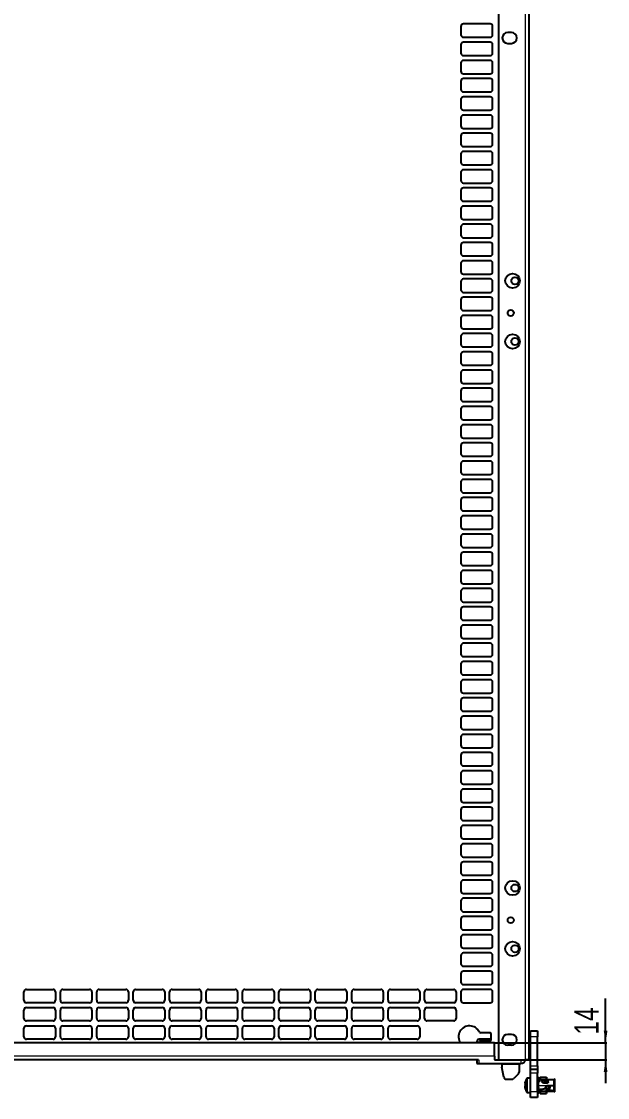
# Model space of a CAD drawing. Header units: millimetres. Extents: x -827 to 1057, y -90 to 1990.
# Drawn here: x 574 to 1057, y 99 to 985 of the extents above; entities that cross this region are included whole.
import ezdxf

# ---------------------------------------------------------------- set-up
doc = ezdxf.new("R2010")
doc.units = ezdxf.units.MM
doc.layers.add('FORMAT', color=7, linetype='Continuous')
doc.styles.add('SLDTEXTSTYLE0', font='TXT', dxfattribs={"width": 0.75})
doc.dimstyles.new('SLDDIMSTYLE1', dxfattribs={"dimtxt": 20, "dimasz": 10, "dimexe": 0, "dimexo": 0.0625, "dimgap": 5, "dimtad": 2, "dimdec": 1, "dimrnd": 1e-09, "dimzin": 12, "dimdsep": 46, "dimtxsty": 'SLDTEXTSTYLE0', "dimsah": 1, "dimcen": 0.09, "dimadec": 0, "dimazin": 3, "dimtfac": 1, "dimtmove": 0, "dimatfit": 0, "dimfxl": 0, "dimfrac": 2, "dimtolj": 1, "dimtzin": 12, "dimarcsym": 0})

# ---------------------------------------------------------------- blocks, each defined once
blk = doc.blocks.new('_D_8')
at = {"layer": 'FORMAT'}
for p, q in [((1055.1, 143.96), (1055.1, 180.37)), ((963.46, 143.96), (1056.1, 143.96)), ((1055.1, 143.96), (1055.1, 129.96)), ((963.46, 129.96), (1056.1, 129.96)), ((1055.1, 129.96), (1055.1, 110.73))]:
    blk.add_line(p, q, dxfattribs=at)
for points in [[(1055.1, 143.96), (1056.64, 153.96), (1053.57, 153.96)], [(1055.1, 129.96), (1053.57, 119.96), (1056.64, 119.96)]]:
    blk.add_solid(points, dxfattribs=at)
at = {"layer": 'FORMAT', "insert": (1029.32, 150.81), "char_height": 20, "attachment_point": 1, "rotation": 90, "style": 'SLDTEXTSTYLE0'}
blk.add_mtext('14', dxfattribs=at)

msp = doc.modelspace()

# ---------------------------------------------------------------- linework, layer by layer
at = {"color": 7, "linetype": 'Continuous', "lineweight": 25}
for p, q in [((991.95, 1812.97), (991.95, 129.97)), ((966.95, 1783.77), (966.95, 129.97)), ((935.95, 980.97), (935.95, 973.97)), ((959.95, 982.97), (937.95, 982.97)), ((961.95, 973.97), (961.95, 980.97)), ((977.45, 975.97), (974.45, 975.97)), ((935.95, 965.97), (935.95, 958.97)), ((937.95, 971.97), (959.95, 971.97)), ((959.95, 967.97), (937.95, 967.97)), ((961.95, 958.97), (961.95, 965.97)), ((974.45, 966.97), (977.45, 966.97)), ((937.95, 956.97), (959.95, 956.97)), ((935.95, 950.97), (935.95, 943.97)), ((959.95, 952.97), (937.95, 952.97)), ((961.95, 943.97), (961.95, 950.97)), ((937.95, 941.97), (959.95, 941.97)), ((935.95, 935.97), (935.95, 928.97)), ((959.95, 937.97), (937.95, 937.97)), ((961.95, 928.97), (961.95, 935.97)), ((937.95, 926.97), (959.95, 926.97)), ((959.95, 922.97), (937.95, 922.97)), ((935.95, 920.97), (935.95, 913.97)), ((961.95, 913.97), (961.95, 920.97)), ((935.95, 905.97), (935.95, 898.97)), ((937.95, 911.97), (959.95, 911.97)), ((959.95, 907.97), (937.95, 907.97)), ((961.95, 898.97), (961.95, 905.97)), ((937.95, 896.97), (959.95, 896.97)), ((935.95, 890.97), (935.95, 883.97)), ((959.95, 892.97), (937.95, 892.97)), ((961.95, 883.97), (961.95, 890.97)), ((937.95, 881.97), (959.95, 881.97)), ((959.95, 877.97), (937.95, 877.97)), ((935.95, 875.97), (935.95, 868.97)), ((961.95, 868.97), (961.95, 875.97)), ((935.95, 860.97), (935.95, 853.97)), ((937.95, 866.97), (959.95, 866.97)), ((959.95, 862.97), (937.95, 862.97)), ((961.95, 853.97), (961.95, 860.97)), ((937.95, 851.97), (959.95, 851.97)), ((935.95, 845.97), (935.95, 838.97)), ((959.95, 847.97), (937.95, 847.97)), ((961.95, 838.97), (961.95, 845.97)), ((937.95, 836.97), (959.95, 836.97)), ((959.95, 832.97), (937.95, 832.97)), ((935.95, 830.97), (935.95, 823.97)), ((961.95, 823.97), (961.95, 830.97)), ((935.95, 815.97), (935.95, 808.97)), ((937.95, 821.97), (959.95, 821.97)), ((959.95, 817.97), (937.95, 817.97)), ((961.95, 808.97), (961.95, 815.97)), ((937.95, 806.97), (959.95, 806.97)), ((935.95, 800.97), (935.95, 793.97)), ((959.95, 802.97), (937.95, 802.97)), ((961.95, 793.97), (961.95, 800.97)), ((937.95, 791.97), (959.95, 791.97)), ((935.95, 785.97), (935.95, 778.97)), ((959.95, 787.97), (937.95, 787.97)), ((961.95, 778.97), (961.95, 785.97)), ((935.95, 770.97), (935.95, 763.97)), ((937.95, 776.97), (959.95, 776.97)), ((959.95, 772.97), (937.95, 772.97)), ((961.95, 763.97), (961.95, 770.97)), ((937.95, 761.97), (959.95, 761.97)), ((935.95, 755.97), (935.95, 748.97)), ((959.95, 757.97), (937.95, 757.97)), ((961.95, 748.97), (961.95, 755.97)), ((937.95, 746.97), (959.95, 746.97)), ((935.95, 740.97), (935.95, 733.97)), ((959.95, 742.97), (937.95, 742.97)), ((961.95, 733.97), (961.95, 740.97)), ((937.95, 731.97), (959.95, 731.97)), ((959.95, 727.97), (937.95, 727.97)), ((935.95, 725.97), (935.95, 718.97)), ((961.95, 718.97), (961.95, 725.97)), ((935.95, 710.97), (935.95, 703.97)), ((937.95, 716.97), (959.95, 716.97)), ((959.95, 712.97), (937.95, 712.97)), ((961.95, 703.97), (961.95, 710.97)), ((937.95, 701.97), (959.95, 701.97)), ((935.95, 695.97), (935.95, 688.97)), ((959.95, 697.97), (937.95, 697.97)), ((961.95, 688.97), (961.95, 695.97)), ((937.95, 686.97), (959.95, 686.97)), ((959.95, 682.97), (937.95, 682.97)), ((935.95, 680.97), (935.95, 673.97)), ((961.95, 673.97), (961.95, 680.97)), ((935.95, 665.97), (935.95, 658.97)), ((937.95, 671.97), (959.95, 671.97)), ((959.95, 667.97), (937.95, 667.97)), ((961.95, 658.97), (961.95, 665.97)), ((937.95, 656.97), (959.95, 656.97)), ((935.95, 650.97), (935.95, 643.97)), ((959.95, 652.97), (937.95, 652.97)), ((961.95, 643.97), (961.95, 650.97)), ((937.95, 641.97), (959.95, 641.97)), ((959.95, 637.97), (937.95, 637.97)), ((935.95, 635.97), (935.95, 628.97)), ((961.95, 628.97), (961.95, 635.97)), ((935.95, 620.97), (935.95, 613.97)), ((937.95, 626.97), (959.95, 626.97)), ((959.95, 622.97), (937.95, 622.97)), ((961.95, 613.97), (961.95, 620.97)), ((937.95, 611.97), (959.95, 611.97)), ((935.95, 605.97), (935.95, 598.97)), ((959.95, 607.97), (937.95, 607.97)), ((961.95, 598.97), (961.95, 605.97)), ((937.95, 596.97), (959.95, 596.97)), ((935.95, 590.97), (935.95, 583.97)), ((959.95, 592.97), (937.95, 592.97)), ((961.95, 583.97), (961.95, 590.97)), ((935.95, 575.97), (935.95, 568.97)), ((937.95, 581.97), (959.95, 581.97)), ((959.95, 577.97), (937.95, 577.97)), ((961.95, 568.97), (961.95, 575.97)), ((935.95, 560.97), (935.95, 553.97)), ((937.95, 566.97), (959.95, 566.97)), ((959.95, 562.97), (937.95, 562.97)), ((961.95, 553.97), (961.95, 560.97)), ((937.95, 551.97), (959.95, 551.97)), ((935.95, 545.97), (935.95, 538.97)), ((959.95, 547.97), (937.95, 547.97)), ((961.95, 538.97), (961.95, 545.97)), ((937.95, 536.97), (959.95, 536.97)), ((959.95, 532.97), (937.95, 532.97)), ((935.95, 530.97), (935.95, 523.97)), ((961.95, 523.97), (961.95, 530.97)), ((935.95, 515.97), (935.95, 508.97)), ((937.95, 521.97), (959.95, 521.97)), ((959.95, 517.97), (937.95, 517.97)), ((961.95, 508.97), (961.95, 515.97)), ((937.95, 506.97), (959.95, 506.97)), ((935.95, 500.97), (935.95, 493.97)), ((959.95, 502.97), (937.95, 502.97)), ((961.95, 493.97), (961.95, 500.97)), ((937.95, 491.97), (959.95, 491.97)), ((959.95, 487.97), (937.95, 487.97)), ((935.95, 485.97), (935.95, 478.97)), ((961.95, 478.97), (961.95, 485.97)), ((935.95, 470.97), (935.95, 463.97)), ((937.95, 476.97), (959.95, 476.97)), ((959.95, 472.97), (937.95, 472.97)), ((961.95, 463.97), (961.95, 470.97)), ((937.95, 461.97), (959.95, 461.97)), ((935.95, 455.97), (935.95, 448.97)), ((959.95, 457.97), (937.95, 457.97)), ((961.95, 448.97), (961.95, 455.97)), ((937.95, 446.97), (959.95, 446.97)), ((935.95, 440.97), (935.95, 433.97)), ((959.95, 442.97), (937.95, 442.97)), ((961.95, 433.97), (961.95, 440.97)), ((935.95, 425.97), (935.95, 418.97)), ((937.95, 431.97), (959.95, 431.97)), ((959.95, 427.97), (937.95, 427.97)), ((961.95, 418.97), (961.95, 425.97)), ((937.95, 416.97), (959.95, 416.97)), ((935.95, 410.97), (935.95, 403.97)), ((959.95, 412.97), (937.95, 412.97)), ((961.95, 403.97), (961.95, 410.97)), ((937.95, 401.97), (959.95, 401.97)), ((935.95, 395.97), (935.95, 388.97)), ((959.95, 397.97), (937.95, 397.97)), ((961.95, 388.97), (961.95, 395.97)), ((937.95, 386.97), (959.95, 386.97)), ((959.95, 382.97), (937.95, 382.97)), ((935.95, 380.97), (935.95, 373.97)), ((961.95, 373.97), (961.95, 380.97)), ((935.95, 365.97), (935.95, 358.97)), ((937.95, 371.97), (959.95, 371.97)), ((959.95, 367.97), (937.95, 367.97)), ((961.95, 358.97), (961.95, 365.97)), ((937.95, 356.97), (959.95, 356.97)), ((935.95, 350.97), (935.95, 343.97)), ((959.95, 352.97), (937.95, 352.97)), ((961.95, 343.97), (961.95, 350.97)), ((937.95, 341.97), (959.95, 341.97)), ((959.95, 337.97), (937.95, 337.97)), ((935.95, 335.97), (935.95, 328.97)), ((961.95, 328.97), (961.95, 335.97)), ((935.95, 320.97), (935.95, 313.97)), ((937.95, 326.97), (959.95, 326.97)), ((959.95, 322.97), (937.95, 322.97)), ((961.95, 313.97), (961.95, 320.97)), ((937.95, 311.97), (959.95, 311.97)), ((935.95, 305.97), (935.95, 298.97)), ((959.95, 307.97), (937.95, 307.97)), ((961.95, 298.97), (961.95, 305.97)), ((937.95, 296.97), (959.95, 296.97)), ((959.95, 292.97), (937.95, 292.97)), ((935.95, 290.97), (935.95, 283.97)), ((961.95, 283.97), (961.95, 290.97)), ((935.95, 275.97), (935.95, 268.97)), ((937.95, 281.97), (959.95, 281.97)), ((959.95, 277.97), (937.95, 277.97)), ((961.95, 268.97), (961.95, 275.97)), ((937.95, 266.97), (959.95, 266.97)), ((935.95, 260.97), (935.95, 253.97)), ((959.95, 262.97), (937.95, 262.97)), ((961.95, 253.97), (961.95, 260.97)), ((937.95, 251.97), (959.95, 251.97)), ((935.95, 245.97), (935.95, 238.97)), ((959.95, 247.97), (937.95, 247.97)), ((961.95, 238.97), (961.95, 245.97)), ((935.95, 230.97), (935.95, 223.97)), ((937.95, 236.97), (959.95, 236.97)), ((959.95, 232.97), (937.95, 232.97)), ((961.95, 223.97), (961.95, 230.97)), ((937.95, 221.97), (959.95, 221.97)), ((935.95, 215.97), (935.95, 208.97)), ((959.95, 217.97), (937.95, 217.97)), ((961.95, 208.97), (961.95, 215.97)), ((937.95, 206.97), (959.95, 206.97)), ((935.95, 200.97), (935.95, 193.97)), ((959.95, 202.97), (937.95, 202.97)), ((961.95, 193.97), (961.95, 200.97)), ((577.95, 187.97), (599.95, 187.97)), ((607.95, 187.97), (629.95, 187.97)), ((637.95, 187.97), (659.95, 187.97)), ((667.95, 187.97), (689.95, 187.97)), ((697.95, 187.97), (719.95, 187.97)), ((727.95, 187.97), (749.95, 187.97)), ((757.95, 187.97), (779.95, 187.97)), ((787.95, 187.97), (809.95, 187.97)), ((817.95, 187.97), (839.95, 187.97)), ((847.95, 187.97), (869.95, 187.97)), ((877.95, 187.97), (899.95, 187.97)), ((907.95, 187.97), (929.95, 187.97)), ((937.95, 191.97), (959.95, 191.97)), ((959.95, 187.97), (937.95, 187.97)), ((575.95, 178.97), (575.95, 185.97)), ((601.95, 185.97), (601.95, 178.97)), ((605.95, 178.97), (605.95, 185.97)), ((631.95, 185.97), (631.95, 178.97)), ((635.95, 178.97), (635.95, 185.97)), ((661.95, 185.97), (661.95, 178.97)), ((665.95, 178.97), (665.95, 185.97)), ((691.95, 185.97), (691.95, 178.97)), ((695.95, 178.97), (695.95, 185.97)), ((721.95, 185.97), (721.95, 178.97)), ((725.95, 178.97), (725.95, 185.97)), ((751.95, 185.97), (751.95, 178.97)), ((755.95, 178.97), (755.95, 185.97)), ((781.95, 185.97), (781.95, 178.97)), ((785.95, 178.97), (785.95, 185.97)), ((811.95, 185.97), (811.95, 178.97)), ((815.95, 178.97), (815.95, 185.97)), ((841.95, 185.97), (841.95, 178.97)), ((845.95, 178.97), (845.95, 185.97)), ((871.95, 185.97), (871.95, 178.97)), ((875.95, 178.97), (875.95, 185.97)), ((901.95, 185.97), (901.95, 178.97)), ((905.95, 178.97), (905.95, 185.97)), ((931.95, 185.97), (931.95, 178.97)), ((935.95, 185.97), (935.95, 178.97)), ((961.95, 178.97), (961.95, 185.97)), ((575.95, 163.97), (575.95, 170.97)), ((599.95, 176.97), (577.95, 176.97)), ((577.95, 172.97), (599.95, 172.97)), ((601.95, 170.97), (601.95, 163.97)), ((605.95, 163.97), (605.95, 170.97)), ((629.95, 176.97), (607.95, 176.97)), ((607.95, 172.97), (629.95, 172.97)), ((631.95, 170.97), (631.95, 163.97)), ((635.95, 163.97), (635.95, 170.97)), ((659.95, 176.97), (637.95, 176.97)), ((637.95, 172.97), (659.95, 172.97)), ((661.95, 170.97), (661.95, 163.97)), ((665.95, 163.97), (665.95, 170.97)), ((689.95, 176.97), (667.95, 176.97)), ((667.95, 172.97), (689.95, 172.97)), ((691.95, 170.97), (691.95, 163.97)), ((695.95, 163.97), (695.95, 170.97)), ((719.95, 176.97), (697.95, 176.97)), ((697.95, 172.97), (719.95, 172.97)), ((721.95, 170.97), (721.95, 163.97)), ((725.95, 163.97), (725.95, 170.97)), ((749.95, 176.97), (727.95, 176.97)), ((727.95, 172.97), (749.95, 172.97)), ((751.95, 170.97), (751.95, 163.97)), ((755.95, 163.97), (755.95, 170.97)), ((779.95, 176.97), (757.95, 176.97)), ((757.95, 172.97), (779.95, 172.97)), ((781.95, 170.97), (781.95, 163.97)), ((785.95, 163.97), (785.95, 170.97)), ((809.95, 176.97), (787.95, 176.97)), ((787.95, 172.97), (809.95, 172.97)), ((811.95, 170.97), (811.95, 163.97)), ((815.95, 163.97), (815.95, 170.97)), ((839.95, 176.97), (817.95, 176.97)), ((817.95, 172.97), (839.95, 172.97)), ((841.95, 170.97), (841.95, 163.97)), ((845.95, 163.97), (845.95, 170.97)), ((869.95, 176.97), (847.95, 176.97)), ((847.95, 172.97), (869.95, 172.97)), ((871.95, 170.97), (871.95, 163.97)), ((875.95, 163.97), (875.95, 170.97)), ((899.95, 176.97), (877.95, 176.97)), ((877.95, 172.97), (899.95, 172.97)), ((901.95, 170.97), (901.95, 163.97)), ((905.95, 163.97), (905.95, 170.97)), ((929.95, 176.97), (907.95, 176.97)), ((907.95, 172.97), (929.95, 172.97)), ((931.95, 170.97), (931.95, 163.97)), ((937.95, 176.97), (959.95, 176.97)), ((599.95, 161.97), (577.95, 161.97)), ((629.95, 161.97), (607.95, 161.97)), ((659.95, 161.97), (637.95, 161.97)), ((689.95, 161.97), (667.95, 161.97)), ((719.95, 161.97), (697.95, 161.97)), ((749.95, 161.97), (727.95, 161.97)), ((779.95, 161.97), (757.95, 161.97)), ((809.95, 161.97), (787.95, 161.97)), ((839.95, 161.97), (817.95, 161.97)), ((869.95, 161.97), (847.95, 161.97)), ((899.95, 161.97), (877.95, 161.97)), ((929.95, 161.97), (907.95, 161.97)), ((575.95, 148.97), (575.95, 155.97)), ((577.95, 157.97), (599.95, 157.97)), ((601.95, 155.97), (601.95, 148.97)), ((605.95, 148.97), (605.95, 155.97)), ((607.95, 157.97), (629.95, 157.97)), ((631.95, 155.97), (631.95, 148.97)), ((635.95, 148.97), (635.95, 155.97)), ((637.95, 157.97), (659.95, 157.97)), ((661.95, 155.97), (661.95, 148.97)), ((665.95, 148.97), (665.95, 155.97)), ((667.95, 157.97), (689.95, 157.97)), ((691.95, 155.97), (691.95, 148.97)), ((695.95, 148.97), (695.95, 155.97)), ((697.95, 157.97), (719.95, 157.97)), ((721.95, 155.97), (721.95, 148.97)), ((725.95, 148.97), (725.95, 155.97)), ((727.95, 157.97), (749.95, 157.97)), ((751.95, 155.97), (751.95, 148.97)), ((755.95, 148.97), (755.95, 155.97)), ((757.95, 157.97), (779.95, 157.97)), ((781.95, 155.97), (781.95, 148.97)), ((785.95, 148.97), (785.95, 155.97)), ((787.95, 157.97), (809.95, 157.97)), ((811.95, 155.97), (811.95, 148.97)), ((815.95, 148.97), (815.95, 155.97)), ((817.95, 157.97), (839.95, 157.97)), ((841.95, 155.97), (841.95, 148.97)), ((845.95, 148.97), (845.95, 155.97)), ((847.95, 157.97), (869.95, 157.97)), ((871.95, 155.97), (871.95, 148.97)), ((875.95, 148.97), (875.95, 155.97)), ((877.95, 157.97), (899.95, 157.97)), ((901.95, 155.97), (901.95, 148.97)), ((959.95, 152.21), (952.01, 152.21)), ((960.95, 146.71), (960.95, 151.21)), ((977.45, 150.97), (974.45, 150.97)), ((993.1, 153.97), (999.1, 153.97)), ((993.1, 148.97), (993.1, 153.97)), ((999.1, 153.97), (999.1, 148.97)), ((963.45, 143.96), (334.45, 143.96)), ((599.95, 146.97), (577.95, 146.97)), ((629.95, 146.97), (607.95, 146.97)), ((659.95, 146.97), (637.95, 146.97)), ((689.95, 146.97), (667.95, 146.97)), ((719.95, 146.97), (697.95, 146.97)), ((749.95, 146.97), (727.95, 146.97)), ((779.95, 146.97), (757.95, 146.97)), ((809.95, 146.97), (787.95, 146.97)), ((839.95, 146.97), (817.95, 146.97)), ((869.95, 146.97), (847.95, 146.97)), ((899.95, 146.97), (877.95, 146.97)), ((949, 144.97), (949, 143.96)), ((950.44, 143.96), (951.1, 145.14)), ((960.95, 146.97), (951, 146.97)), ((952.01, 145.71), (959.95, 145.71)), ((963.45, 133.06), (963.45, 143.96)), ((977.45, 141.97), (974.45, 141.97)), ((993.1, 124.97), (993.1, 148.97)), ((999.1, 124.97), (999.1, 148.97)), ((963.45, 133.06), (963.45, 129.96)), ((993.1, 141.47), (991.95, 141.47)), ((950.38, 129.96), (347.03, 129.96)), ((949, 129.96), (949, 126.97)), ((949, 126.97), (951, 126.97)), ((951, 126.97), (985.35, 126.97)), ((963.45, 129.97), (966.95, 129.97)), ((966.95, 129.97), (988.85, 129.97)), ((969.7, 126.97), (969.7, 126.37)), ((969.7, 126.37), (969.7, 123.97)), ((983.85, 126.97), (983.85, 126.37)), ((983.85, 126.37), (983.85, 119.8)), ((991.95, 129.97), (988.85, 129.97)), ((991.95, 131.47), (993.1, 131.47)), ((993.1, 121.97), (993.1, 124.97)), ((999.1, 124.97), (999.1, 121.97)), ((971.38, 115.58), (969.7, 123.97)), ((983.27, 118.39), (979.44, 114.56)), ((999.1, 121.97), (993.1, 121.97)), ((993.1, 118.97), (993.1, 121.97)), ((993.1, 103.97), (993.1, 118.97)), ((999.1, 121.97), (999.1, 118.97)), ((999.1, 103.97), (999.1, 118.97)), ((999.6, 116.07), (999.1, 116.07)), ((999.6, 116.07), (999.6, 114.6)), ((1001.1, 115.69), (1001.3, 115.82)), ((1001.1, 113.82), (1001.1, 115.69)), ((1001.3, 115.82), (1001.3, 113.82)), ((1001.3, 115.82), (1006.39, 115.82)), ((1006.39, 113.82), (1006.39, 115.82)), ((1006.39, 115.82), (1006.5, 115.59)), ((1006.5, 115.59), (1006.5, 113.82)), ((973.34, 113.97), (978.03, 113.97)), ((988.68, 110.82), (988.71, 110.82)), ((993.1, 114.97), (990.78, 114.97)), ((999.1, 114.6), (999.6, 114.6)), ((999.1, 113.29), (999.6, 113.29)), ((999.6, 108.97), (999.1, 108.97)), ((999.1, 107.67), (999.6, 107.67)), ((999.6, 107.13), (999.1, 107.13)), ((999.6, 113.29), (999.6, 114.6)), ((999.6, 113.29), (999.6, 108.97)), ((999.6, 108.97), (999.8, 108.97)), ((999.6, 107.67), (999.6, 107.13)), ((999.6, 107.53), (999.8, 107.52)), ((999.6, 107.13), (999.6, 101.87)), ((999.9, 111.97), (999.65, 111.97)), ((999.8, 113.82), (1010.4, 113.82)), ((1000.05, 112.82), (999.8, 112.82)), ((1000.05, 112.42), (999.8, 112.42)), ((1000.05, 111.92), (999.8, 111.92)), ((999.8, 106.22), (999.8, 108.97)), ((999.9, 111.92), (999.9, 112.42)), ((1000.6, 112.46), (1000.6, 112.34)), ((1002.7, 112.72), (1002.7, 112.05)), ((1003.9, 113.37), (1007.2, 113.37)), ((1005.62, 112.91), (1003.9, 112.91)), ((1003.9, 111.02), (1007.2, 111.02)), ((1004.78, 112.16), (1004.78, 112.19)), ((1004.82, 112.03), (1005.05, 111.73)), ((1005.65, 106.97), (1006.8, 108.97)), ((1005.65, 106.97), (1006.39, 106.97)), ((1006.39, 111.02), (1006.39, 111.79)), ((1006.39, 106.97), (1006.39, 108.25)), ((1006.39, 104.28), (1006.39, 106.97)), ((1006.5, 106.97), (1006.39, 106.97)), ((1006.5, 111.75), (1006.5, 111.02)), ((1006.5, 108.45), (1006.5, 106.97)), ((1006.5, 106.97), (1006.5, 104.31)), ((1006.8, 108.97), (1012.4, 108.97)), ((1007.7, 113.13), (1007.7, 112.92)), ((1007.7, 111.79), (1007.7, 112.92)), ((1007.7, 111.79), (1007.7, 111.46)), ((1008.6, 105.97), (1008.6, 108.97)), ((1008.6, 105.97), (1009.1, 106.47)), ((1009.1, 108.97), (1009.1, 106.47)), ((1010.4, 113.82), (1012.4, 113.82)), ((1012.4, 108.97), (1013.1, 108.97)), ((1012.6, 114.4), (1013.1, 114.4)), ((1012.6, 113.79), (1012.6, 114.4)), ((1012.6, 108.84), (1012.6, 108.97)), ((1012.6, 108.84), (1013.1, 108.84)), ((1012.6, 107.15), (1012.6, 108.84)), ((1012.6, 107.15), (1013.1, 107.15)), ((1012.6, 103.54), (1012.6, 107.15)), ((1013.1, 114.4), (1013.1, 113.12)), ((1013.1, 113.12), (1013.1, 108.97)), ((1013.1, 108.97), (1013.1, 108.84)), ((1013.1, 108.84), (1013.1, 107.15)), ((1013.1, 107.15), (1013.1, 103.54)), ((990.78, 102.97), (993.1, 102.97)), ((993.1, 98.97), (993.1, 103.97)), ((999.1, 98.97), (993.1, 98.97)), ((999.1, 103.97), (999.1, 98.97)), ((999.1, 101.87), (999.6, 101.87)), ((999.6, 105.97), (999.85, 105.97)), ((999.9, 105.52), (999.8, 105.52)), ((1001.1, 104.62), (999.8, 104.62)), ((999.8, 104.12), (1001.1, 104.12)), ((999.9, 104.82), (999.9, 105.85)), ((999.9, 104.82), (1001.1, 104.82)), ((1002.71, 105.47), (1000.55, 105.47)), ((1001.1, 104.29), (1001.1, 105.47)), ((1001.3, 104.28), (1001.1, 104.29)), ((1001.1, 102.26), (1001.1, 104.29)), ((1001.3, 102.13), (1001.1, 102.26)), ((1001.3, 105.47), (1001.3, 104.28)), ((1001.3, 104.28), (1006.39, 104.28)), ((1001.3, 104.28), (1001.3, 102.13)), ((1001.3, 102.13), (1006.39, 102.13)), ((1006.5, 104.31), (1006.39, 104.28)), ((1006.39, 102.13), (1006.39, 104.28)), ((1006.5, 102.36), (1006.39, 102.13)), ((1006.5, 105.97), (1008.6, 105.97)), ((1007.7, 105.43), (1006.5, 105.31)), ((1007.2, 105.03), (1006.5, 105.03)), ((1010.4, 104.62), (1006.5, 104.62)), ((1006.5, 104.31), (1006.5, 102.36)), ((1006.5, 104.12), (1010.4, 104.12)), ((1007.7, 105.43), (1007.7, 105.97)), ((1007.7, 105.27), (1007.7, 105.43)), ((1010.4, 104.62), (1010.4, 104.12)), ((1010.4, 104.12), (1012.4, 104.12)), ((1011.9, 105.03), (1011.9, 104.58)), ((1012.4, 105.03), (1011.9, 105.03)), ((1011.9, 104.58), (1012.4, 104.58)), ((1012.4, 104.58), (1012.4, 105.03)), ((1012.6, 103.54), (1013.1, 103.54))]:
    msp.add_line(p, q, dxfattribs=at)
at = {"color": 8, "linetype": 'Continuous', "lineweight": 18}
for p, q in [((988.85, 1783.77), (988.85, 129.97)), ((999.1, 148.97), (993.1, 148.97)), ((963.45, 133.06), (334.45, 133.06)), ((951, 126.97), (951, 129.96)), ((969.7, 126.37), (983.85, 126.37)), ((985.35, 129.97), (985.35, 126.97)), ((993.1, 124.97), (999.1, 124.97)), ((999.1, 118.97), (993.1, 118.97)), ((990.34, 103.2), (990.34, 114.74)), ((990.78, 102.97), (990.78, 114.97)), ((999.8, 113.82), (999.8, 112.82)), ((999.8, 111.92), (999.8, 108.97)), ((999.8, 108.97), (1006.8, 108.97)), ((1000.05, 112.42), (1000.05, 112.82)), ((1003.9, 113.37), (1003.9, 112.91)), ((1007.2, 112.91), (1007.2, 113.37)), ((1012.4, 108.97), (1012.4, 113.82)), ((1012.4, 105.23), (1012.4, 108.97)), ((993.1, 103.97), (999.1, 103.97)), ((999.8, 105.52), (999.8, 104.62))]:
    msp.add_line(p, q, dxfattribs=at)
at = {"color": 7, "linetype": 'Continuous', "lineweight": 25, "flags": 128}
for points in [[(999.6, 112.45), (999.67, 112.43), (999.8, 112.42)], [(999.6, 112.05), (999.61, 112.02), (999.62, 112), (999.64, 111.98), (999.66, 111.96), (999.69, 111.95), (999.73, 111.93), (999.77, 111.93), (999.8, 111.92)], [(999.9, 112.1), (999.86, 112.01), (999.85, 111.97)], [(999.6, 105.5), (999.67, 105.51), (999.8, 105.52)], [(999.6, 104.59), (999.67, 104.61), (999.8, 104.62)], [(1012.4, 104.12), (1012.54, 104.14), (1012.6, 104.15)]]:
    msp.add_lwpolyline(points, dxfattribs=at)
at = {"color": 7, "linetype": 'Continuous', "lineweight": 25}
for centre, radius in [((978.45, 771.47), 6), ((980.45, 771.47), 3), ((976.95, 744.97), 2.5), ((978.45, 721.47), 6), ((980.45, 721.47), 3), ((978.45, 271.47), 6), ((980.45, 271.47), 3), ((976.95, 244.97), 2.5), ((978.45, 221.47), 6), ((980.45, 221.47), 3)]:
    msp.add_circle(centre, radius, dxfattribs=at)
for centre, radius, start, end in [((937.95, 980.97), 2, 90, 180), ((959.95, 980.97), 2, 0, 90), ((974.45, 971.47), 4.5, 90, 270), ((977.45, 971.47), 4.5, 270, 90), ((937.95, 973.97), 2, 180, 270), ((937.95, 965.97), 2, 90, 180), ((959.95, 973.97), 2, 270, 0), ((959.95, 965.97), 2, 0, 90), ((937.95, 958.97), 2, 180, 270), ((959.95, 958.97), 2, 270, 0), ((937.95, 950.97), 2, 90, 180), ((959.95, 950.97), 2, 0, 90), ((937.95, 943.97), 2, 180, 270), ((959.95, 943.97), 2, 270, 0), ((937.95, 935.97), 2, 90, 180), ((959.95, 935.97), 2, 0, 90), ((937.95, 928.97), 2, 180, 270), ((937.95, 920.97), 2, 90, 180), ((959.95, 928.97), 2, 270, 0), ((959.95, 920.97), 2, 0, 90), ((937.95, 913.97), 2, 180, 270), ((959.95, 913.97), 2, 270, 0), ((937.95, 905.97), 2, 90, 180), ((959.95, 905.97), 2, 0, 90), ((937.95, 898.97), 2, 180, 270), ((959.95, 898.97), 2, 270, 0), ((937.95, 890.97), 2, 90, 180), ((959.95, 890.97), 2, 0, 90), ((937.95, 883.97), 2, 180, 270), ((937.95, 875.97), 2, 90, 180), ((959.95, 883.97), 2, 270, 0), ((959.95, 875.97), 2, 0, 90), ((937.95, 868.97), 2, 180, 270), ((959.95, 868.97), 2, 270, 0), ((937.95, 860.97), 2, 90, 180), ((959.95, 860.97), 2, 0, 90), ((937.95, 853.97), 2, 180, 270), ((959.95, 853.97), 2, 270, 0), ((937.95, 845.97), 2, 90, 180), ((959.95, 845.97), 2, 0, 90), ((937.95, 838.97), 2, 180, 270), ((937.95, 830.97), 2, 90, 180), ((959.95, 838.97), 2, 270, 0), ((959.95, 830.97), 2, 0, 90), ((937.95, 823.97), 2, 180, 270), ((937.95, 815.97), 2, 90, 180), ((959.95, 823.97), 2, 270, 0), ((959.95, 815.97), 2, 0, 90), ((937.95, 808.97), 2, 180, 270), ((959.95, 808.97), 2, 270, 0), ((937.95, 800.97), 2, 90, 180), ((959.95, 800.97), 2, 0, 90), ((937.95, 793.97), 2, 180, 270), ((959.95, 793.97), 2, 270, 0), ((937.95, 785.97), 2, 90, 180), ((959.95, 785.97), 2, 0, 90), ((937.95, 778.97), 2, 180, 270), ((937.95, 770.97), 2, 90, 180), ((959.95, 778.97), 2, 270, 0), ((959.95, 770.97), 2, 0, 90), ((937.95, 763.97), 2, 180, 270), ((959.95, 763.97), 2, 270, 0), ((937.95, 755.97), 2, 90, 180), ((959.95, 755.97), 2, 0, 90), ((937.95, 748.97), 2, 180, 270), ((959.95, 748.97), 2, 270, 0), ((937.95, 740.97), 2, 90, 180), ((959.95, 740.97), 2, 0, 90), ((937.95, 733.97), 2, 180, 270), ((937.95, 725.97), 2, 90, 180), ((959.95, 733.97), 2, 270, 0), ((959.95, 725.97), 2, 0, 90), ((937.95, 718.97), 2, 180, 270), ((959.95, 718.97), 2, 270, 0), ((937.95, 710.97), 2, 90, 180), ((959.95, 710.97), 2, 0, 90), ((937.95, 703.97), 2, 180, 270), ((959.95, 703.97), 2, 270, 0), ((937.95, 695.97), 2, 90, 180), ((959.95, 695.97), 2, 0, 90), ((937.95, 688.97), 2, 180, 270), ((937.95, 680.97), 2, 90, 180), ((959.95, 688.97), 2, 270, 0), ((959.95, 680.97), 2, 0, 90), ((937.95, 673.97), 2, 180, 270), ((959.95, 673.97), 2, 270, 0), ((937.95, 665.97), 2, 90, 180), ((959.95, 665.97), 2, 0, 90), ((937.95, 658.97), 2, 180, 270), ((959.95, 658.97), 2, 270, 0), ((937.95, 650.97), 2, 90, 180), ((959.95, 650.97), 2, 0, 90), ((937.95, 643.97), 2, 180, 270), ((937.95, 635.97), 2, 90, 180), ((959.95, 643.97), 2, 270, 0), ((959.95, 635.97), 2, 0, 90), ((937.95, 628.97), 2, 180, 270), ((937.95, 620.97), 2, 90, 180), ((959.95, 628.97), 2, 270, 0), ((959.95, 620.97), 2, 0, 90), ((937.95, 613.97), 2, 180, 270), ((959.95, 613.97), 2, 270, 0), ((937.95, 605.97), 2, 90, 180), ((959.95, 605.97), 2, 0, 90), ((937.95, 598.97), 2, 180, 270), ((959.95, 598.97), 2, 270, 0), ((937.95, 590.97), 2, 90, 180), ((959.95, 590.97), 2, 0, 90), ((937.95, 583.97), 2, 180, 270), ((937.95, 575.97), 2, 90, 180), ((959.95, 583.97), 2, 270, 0), ((959.95, 575.97), 2, 0, 90), ((937.95, 568.97), 2, 180, 270), ((959.95, 568.97), 2, 270, 0), ((937.95, 560.97), 2, 90, 180), ((959.95, 560.97), 2, 0, 90), ((937.95, 553.97), 2, 180, 270), ((959.95, 553.97), 2, 270, 0), ((937.95, 545.97), 2, 90, 180), ((959.95, 545.97), 2, 0, 90), ((937.95, 538.97), 2, 180, 270), ((937.95, 530.97), 2, 90, 180), ((959.95, 538.97), 2, 270, 0), ((959.95, 530.97), 2, 0, 90), ((937.95, 523.97), 2, 180, 270), ((959.95, 523.97), 2, 270, 0), ((937.95, 515.97), 2, 90, 180), ((959.95, 515.97), 2, 0, 90), ((937.95, 508.97), 2, 180, 270), ((959.95, 508.97), 2, 270, 0), ((937.95, 500.97), 2, 90, 180), ((959.95, 500.97), 2, 0, 90), ((937.95, 493.97), 2, 180, 270), ((937.95, 485.97), 2, 90, 180), ((959.95, 493.97), 2, 270, 0), ((959.95, 485.97), 2, 0, 90), ((937.95, 478.97), 2, 180, 270), ((959.95, 478.97), 2, 270, 0), ((937.95, 470.97), 2, 90, 180), ((959.95, 470.97), 2, 0, 90), ((937.95, 463.97), 2, 180, 270), ((959.95, 463.97), 2, 270, 0), ((937.95, 455.97), 2, 90, 180), ((959.95, 455.97), 2, 0, 90), ((937.95, 448.97), 2, 180, 270), ((959.95, 448.97), 2, 270, 0), ((937.95, 440.97), 2, 90, 180), ((959.95, 440.97), 2, 0, 90), ((937.95, 433.97), 2, 180, 270), ((937.95, 425.97), 2, 90, 180), ((959.95, 433.97), 2, 270, 0), ((959.95, 425.97), 2, 0, 90), ((937.95, 418.97), 2, 180, 270), ((959.95, 418.97), 2, 270, 0), ((937.95, 410.97), 2, 90, 180), ((959.95, 410.97), 2, 0, 90), ((937.95, 403.97), 2, 180, 270), ((959.95, 403.97), 2, 270, 0), ((937.95, 395.97), 2, 90, 180), ((959.95, 395.97), 2, 0, 90), ((937.95, 388.97), 2, 180, 270), ((937.95, 380.97), 2, 90, 180), ((959.95, 388.97), 2, 270, 0), ((959.95, 380.97), 2, 0, 90), ((937.95, 373.97), 2, 180, 270), ((959.95, 373.97), 2, 270, 0), ((937.95, 365.97), 2, 90, 180), ((959.95, 365.97), 2, 0, 90), ((937.95, 358.97), 2, 180, 270), ((959.95, 358.97), 2, 270, 0), ((937.95, 350.97), 2, 90, 180), ((959.95, 350.97), 2, 0, 90), ((937.95, 343.97), 2, 180, 270), ((937.95, 335.97), 2, 90, 180), ((959.95, 343.97), 2, 270, 0), ((959.95, 335.97), 2, 0, 90), ((937.95, 328.97), 2, 180, 270), ((959.95, 328.97), 2, 270, 0), ((937.95, 320.97), 2, 90, 180), ((959.95, 320.97), 2, 0, 90), ((937.95, 313.97), 2, 180, 270), ((959.95, 313.97), 2, 270, 0), ((937.95, 305.97), 2, 90, 180), ((959.95, 305.97), 2, 0, 90), ((937.95, 298.97), 2, 180, 270), ((937.95, 290.97), 2, 90, 180), ((959.95, 298.97), 2, 270, 0), ((959.95, 290.97), 2, 0, 90), ((937.95, 283.97), 2, 180, 270), ((959.95, 283.97), 2, 270, 0), ((937.95, 275.97), 2, 90, 180), ((959.95, 275.97), 2, 0, 90), ((937.95, 268.97), 2, 180, 270), ((959.95, 268.97), 2, 270, 0), ((937.95, 260.97), 2, 90, 180), ((959.95, 260.97), 2, 0, 90), ((937.95, 253.97), 2, 180, 270), ((959.95, 253.97), 2, 270, 0), ((937.95, 245.97), 2, 90, 180), ((959.95, 245.97), 2, 0, 90), ((937.95, 238.97), 2, 180, 270), ((937.95, 230.97), 2, 90, 180), ((959.95, 238.97), 2, 270, 0), ((959.95, 230.97), 2, 0, 90), ((937.95, 223.97), 2, 180, 270), ((959.95, 223.97), 2, 270, 0), ((937.95, 215.97), 2, 90, 180), ((959.95, 215.97), 2, 0, 90), ((937.95, 208.97), 2, 180, 270), ((959.95, 208.97), 2, 270, 0), ((937.95, 200.97), 2, 90, 180), ((959.95, 200.97), 2, 0, 90), ((577.95, 185.97), 2, 90, 180), ((599.95, 185.97), 2, 0, 90), ((607.95, 185.97), 2, 90, 180), ((629.95, 185.97), 2, 0, 90), ((637.95, 185.97), 2, 90, 180), ((659.95, 185.97), 2, 0, 90), ((667.95, 185.97), 2, 90, 180), ((689.95, 185.97), 2, 0, 90), ((697.95, 185.97), 2, 90, 180), ((719.95, 185.97), 2, 0, 90), ((727.95, 185.97), 2, 90, 180), ((749.95, 185.97), 2, 0, 90), ((757.95, 185.97), 2, 90, 180), ((779.95, 185.97), 2, 0, 90), ((787.95, 185.97), 2, 90, 180), ((809.95, 185.97), 2, 0, 90), ((817.95, 185.97), 2, 90, 180), ((839.95, 185.97), 2, 0, 90), ((847.95, 185.97), 2, 90, 180), ((869.95, 185.97), 2, 0, 90), ((877.95, 185.97), 2, 90, 180), ((899.95, 185.97), 2, 0, 90), ((907.95, 185.97), 2, 90, 180), ((929.95, 185.97), 2, 0, 90), ((937.95, 193.97), 2, 180, 270), ((937.95, 185.97), 2, 90, 180), ((959.95, 193.97), 2, 270, 0), ((959.95, 185.97), 2, 0, 90), ((577.95, 178.97), 2, 180, 270), ((599.95, 178.97), 2, 270, 0), ((607.95, 178.97), 2, 180, 270), ((629.95, 178.97), 2, 270, 0), ((637.95, 178.97), 2, 180, 270), ((659.95, 178.97), 2, 270, 0), ((667.95, 178.97), 2, 180, 270), ((689.95, 178.97), 2, 270, 0), ((697.95, 178.97), 2, 180, 270), ((719.95, 178.97), 2, 270, 0), ((727.95, 178.97), 2, 180, 270), ((749.95, 178.97), 2, 270, 0), ((757.95, 178.97), 2, 180, 270), ((779.95, 178.97), 2, 270, 0), ((787.95, 178.97), 2, 180, 270), ((809.95, 178.97), 2, 270, 0), ((817.95, 178.97), 2, 180, 270), ((839.95, 178.97), 2, 270, 0), ((847.95, 178.97), 2, 180, 270), ((869.95, 178.97), 2, 270, 0), ((877.95, 178.97), 2, 180, 270), ((899.95, 178.97), 2, 270, 0), ((907.95, 178.97), 2, 180, 270), ((929.95, 178.97), 2, 270, 0), ((937.95, 178.97), 2, 180, 270), ((959.95, 178.97), 2, 270, 0), ((577.95, 170.97), 2, 90, 180), ((599.95, 170.97), 2, 0, 90), ((607.95, 170.97), 2, 90, 180), ((629.95, 170.97), 2, 0, 90), ((637.95, 170.97), 2, 90, 180), ((659.95, 170.97), 2, 0, 90), ((667.95, 170.97), 2, 90, 180), ((689.95, 170.97), 2, 0, 90), ((697.95, 170.97), 2, 90, 180), ((719.95, 170.97), 2, 0, 90), ((727.95, 170.97), 2, 90, 180), ((749.95, 170.97), 2, 0, 90), ((757.95, 170.97), 2, 90, 180), ((779.95, 170.97), 2, 0, 90), ((787.95, 170.97), 2, 90, 180), ((809.95, 170.97), 2, 0, 90), ((817.95, 170.97), 2, 90, 180), ((839.95, 170.97), 2, 0, 90), ((847.95, 170.97), 2, 90, 180), ((869.95, 170.97), 2, 0, 90), ((877.95, 170.97), 2, 90, 180), ((899.95, 170.97), 2, 0, 90), ((907.95, 170.97), 2, 90, 180), ((929.95, 170.97), 2, 0, 90), ((577.95, 163.97), 2, 180, 270), ((599.95, 163.97), 2, 270, 0), ((607.95, 163.97), 2, 180, 270), ((629.95, 163.97), 2, 270, 0), ((637.95, 163.97), 2, 180, 270), ((659.95, 163.97), 2, 270, 0), ((667.95, 163.97), 2, 180, 270), ((689.95, 163.97), 2, 270, 0), ((697.95, 163.97), 2, 180, 270), ((719.95, 163.97), 2, 270, 0), ((727.95, 163.97), 2, 180, 270), ((749.95, 163.97), 2, 270, 0), ((757.95, 163.97), 2, 180, 270), ((779.95, 163.97), 2, 270, 0), ((787.95, 163.97), 2, 180, 270), ((809.95, 163.97), 2, 270, 0), ((817.95, 163.97), 2, 180, 270), ((839.95, 163.97), 2, 270, 0), ((847.95, 163.97), 2, 180, 270), ((869.95, 163.97), 2, 270, 0), ((877.95, 163.97), 2, 180, 270), ((899.95, 163.97), 2, 270, 0), ((907.95, 163.97), 2, 180, 270), ((929.95, 163.97), 2, 270, 0), ((577.95, 155.97), 2, 90, 180), ((599.95, 155.97), 2, 0, 90), ((607.95, 155.97), 2, 90, 180), ((629.95, 155.97), 2, 0, 90), ((637.95, 155.97), 2, 90, 180), ((659.95, 155.97), 2, 0, 90), ((667.95, 155.97), 2, 90, 180), ((689.95, 155.97), 2, 0, 90), ((697.95, 155.97), 2, 90, 180), ((719.95, 155.97), 2, 0, 90), ((727.95, 155.97), 2, 90, 180), ((749.95, 155.97), 2, 0, 90), ((757.95, 155.97), 2, 90, 180), ((779.95, 155.97), 2, 0, 90), ((787.95, 155.97), 2, 90, 180), ((809.95, 155.97), 2, 0, 90), ((817.95, 155.97), 2, 90, 180), ((839.95, 155.97), 2, 0, 90), ((847.95, 155.97), 2, 90, 180), ((869.95, 155.97), 2, 0, 90), ((877.95, 155.97), 2, 90, 180), ((899.95, 155.97), 2, 0, 90), ((942.95, 148.96), 9, 25.15066, 213.74899), ((952.01, 153.21), 1, 205.15066, 270), ((959.95, 151.21), 1, 0, 90), ((974.45, 146.47), 4.5, 90, 270), ((977.45, 146.47), 4.5, 270, 90), ((577.95, 148.97), 2, 180, 270), ((599.95, 148.97), 2, 270, 0), ((607.95, 148.97), 2, 180, 270), ((629.95, 148.97), 2, 270, 0), ((637.95, 148.97), 2, 180, 270), ((659.95, 148.97), 2, 270, 0), ((667.95, 148.97), 2, 180, 270), ((689.95, 148.97), 2, 270, 0), ((697.95, 148.97), 2, 180, 270), ((719.95, 148.97), 2, 270, 0), ((727.95, 148.97), 2, 180, 270), ((749.95, 148.97), 2, 270, 0), ((757.95, 148.97), 2, 180, 270), ((779.95, 148.97), 2, 270, 0), ((787.95, 148.97), 2, 180, 270), ((809.95, 148.97), 2, 270, 0), ((817.95, 148.97), 2, 180, 270), ((839.95, 148.97), 2, 270, 0), ((847.95, 148.97), 2, 180, 270), ((869.95, 148.97), 2, 270, 0), ((877.95, 148.97), 2, 180, 270), ((899.95, 148.97), 2, 270, 0), ((951, 144.97), 2, 90, 180), ((952.01, 144.71), 1, 90, 154.84934), ((959.95, 146.71), 1, 270, 0), ((985.35, 130.57), 3.6, 270, 350.40593), ((973.34, 115.97), 2, 191.30993, 270), ((981.85, 119.8), 2, 315, 0), ((978.03, 115.97), 2, 270, 315), ((998.5, 108.97), 10, 144.74847, 168.98794), ((998.5, 108.97), 10, 191.01947, 215.25153), ((990.78, 114.43), 0.54, 90, 144.74847), ((999.8, 114.02), 0.2, 180, 270), ((999.79, 113), 0.183, 187.33387, 275.81244), ((1012.4, 113.12), 0.7, 360, 90), ((990.78, 103.51), 0.54, 215.25153, 270), ((999.7, 105.89), 0.0996, 125.53317, 176.07208), ((999.8, 103.92), 0.2, 90, 180), ((1000.55, 106.22), 0.75, 180, 270), ((1002.71, 106.22), 0.75, 270, 285.04836), ((1012.4, 104.82), 0.2, 270, 360)]:
    msp.add_arc(centre, radius, start, end, dxfattribs=at)
for points, knots in [([(988.68, 110.83), (988.68, 110.84), (988.68, 110.86), (988.74, 111.1), (988.82, 111.35), (988.88, 111.5), (988.9, 111.54), (988.9, 111.55), (988.91, 111.54), (988.9, 111.52), (988.9, 111.48), (988.85, 111.29), (988.77, 110.93), (988.7, 110.48), (988.67, 110.09), (988.7, 109.74), (988.78, 109.58), (988.86, 109.44), (988.89, 109.37), (988.9, 109.33), (988.91, 109.3), (988.9, 109.27), (988.9, 109.23), (988.88, 109.16), (988.8, 108.95), (988.72, 108.71), (988.67, 108.31), (988.69, 107.81), (988.77, 107.38), (988.84, 107.05), (988.87, 106.93), (988.89, 106.84), (988.9, 106.78), (988.9, 106.74), (988.9, 106.72), (988.9, 106.72)], [0, 0, 0, 0, 0.038395, 0.101606, 0.171866, 0.187862, 0.204006, 0.207638, 0.210677, 0.21372, 0.218356, 0.231131, 0.28809, 0.360901, 0.404711, 0.448836, 0.549423, 0.579372, 0.5944, 0.600457, 0.603752, 0.607074, 0.610825, 0.617556, 0.643246, 0.744679, 0.792601, 0.841136, 0.935328, 0.958581, 0.973366, 0.983098, 0.992885, 0.996792, 1, 1, 1, 1]), ([(988.7, 107.53), (988.7, 107.51), (988.67, 107.45), (988.68, 107.28), (988.7, 107.15), (988.71, 107.12)], [0, 0, 0, 0, 0.3874757, 0.8827868, 1, 1, 1, 1]), ([(988.9, 106.72), (988.9, 106.71), (988.9, 106.7), (988.9, 106.7), (988.85, 106.75), (988.77, 106.92), (988.7, 107.09), (988.67, 107.15), (988.69, 107.08), (988.69, 107.06)], [0, 0, 0, 0, 0.0148838, 0.0358172, 0.0938232, 0.3530997, 0.6615741, 0.8569358, 1, 1, 1, 1]), ([(999.6, 107.26), (999.61, 107.27), (999.61, 107.29), (999.62, 107.31), (999.66, 107.33), (999.73, 107.33), (999.78, 107.32), (999.8, 107.32)], [0, 0, 0, 0, 0.195302, 0.377541, 0.538909, 0.761383, 1, 1, 1, 1]), ([(1000.05, 112.82), (1000.12, 112.82), (1000.24, 112.81), (1000.41, 112.75), (1000.53, 112.66), (1000.6, 112.56), (1000.6, 112.49), (1000.6, 112.46)], [0, 0, 0, 0, 0.214393, 0.428789, 0.643061, 0.856854, 1, 1, 1, 1]), ([(1000.57, 112.2), (1000.54, 112.23), (1000.49, 112.3), (1000.35, 112.38), (1000.2, 112.42), (1000.1, 112.42), (1000.05, 112.42)], [0, 0, 0, 0, 0.252501, 0.531568, 0.811143, 1, 1, 1, 1]), ([(1000.6, 112.34), (1000.6, 112.3), (1000.59, 112.21), (1000.49, 112.08), (1000.35, 111.99), (1000.2, 111.93), (1000.1, 111.93), (1000.05, 111.92)], [0, 0, 0, 0, 0.214305, 0.42865, 0.642279, 0.856223, 1, 1, 1, 1]), ([(1002.7, 112.72), (1002.72, 112.81), (1002.74, 112.97), (1002.94, 113.16), (1003.24, 113.29), (1003.58, 113.36), (1003.81, 113.36), (1003.9, 113.37)], [0, 0, 0, 0, 0.2128333, 0.4258501, 0.6355415, 0.8465873, 1, 1, 1, 1]), ([(1003.9, 112.91), (1003.77, 112.91), (1003.5, 112.9), (1003.14, 112.81), (1002.87, 112.66), (1002.73, 112.46), (1002.71, 112.32), (1002.7, 112.25)], [0, 0, 0, 0, 0.212875, 0.425767, 0.637937, 0.847353, 1, 1, 1, 1]), ([(1003.9, 111.02), (1003.77, 111.03), (1003.5, 111.06), (1003.14, 111.24), (1002.87, 111.51), (1002.73, 111.79), (1002.71, 111.97), (1002.7, 112.05)], [0, 0, 0, 0, 0.213238, 0.42649, 0.63916, 0.849598, 1, 1, 1, 1]), ([(1005.65, 106.97), (1005.48, 106.76), (1005.13, 106.31), (1004.15, 105.84), (1003.39, 105.63), (1002.9, 105.5)], [0, 0, 0, 0, 0.254027, 0.526591, 1, 1, 1, 1]), ([(1005.18, 112.7), (1005.13, 112.68), (1005.03, 112.63), (1004.91, 112.51), (1004.82, 112.38), (1004.78, 112.27), (1004.78, 112.21), (1004.78, 112.19)], [0, 0, 0, 0, 0.225867, 0.451734, 0.677598, 0.903479, 1, 1, 1, 1]), ([(1004.78, 112.16), (1004.78, 112.13), (1004.79, 112.05), (1004.87, 111.97), (1004.98, 111.94), (1005.09, 111.94), (1005.16, 111.96), (1005.18, 111.97)], [0, 0, 0, 0, 0.225883, 0.451767, 0.67765, 0.903524, 1, 1, 1, 1]), ([(1005.06, 111.74), (1005.07, 111.72), (1005.08, 111.71), (1005.09, 111.69), (1005.1, 111.69)], [0, 0, 0, 0, 0.872289, 1, 1, 1, 1]), ([(1005.43, 111.66), (1005.38, 111.65), (1005.28, 111.63), (1005.17, 111.64), (1005.12, 111.68), (1005.1, 111.69)], [0, 0, 0, 0, 0.369126, 0.738256, 1, 1, 1, 1]), ([(1007.7, 112.92), (1007.21, 112.98), (1006.54, 113.07), (1005.64, 112.96), (1005.34, 112.79), (1005.18, 112.7)], [0, 0, 0, 0, 0.587693, 0.790818, 1, 1, 1, 1]), ([(1007.7, 111.79), (1007.21, 111.9), (1006.54, 112.04), (1005.64, 112.15), (1005.34, 112.03), (1005.18, 111.97)], [0, 0, 0, 0, 0.587693, 0.790818, 1, 1, 1, 1]), ([(1007.7, 111.5), (1007.28, 111.6), (1006.68, 111.73), (1005.87, 111.84), (1005.58, 111.72), (1005.43, 111.66)], [0, 0, 0, 0, 0.56666, 0.780905, 1, 1, 1, 1]), ([(1007.2, 113.37), (1007.26, 113.37), (1007.37, 113.36), (1007.52, 113.32), (1007.64, 113.27), (1007.7, 113.2), (1007.7, 113.15), (1007.7, 113.13)], [0, 0, 0, 0, 0.214445, 0.428893, 0.643239, 0.857188, 1, 1, 1, 1]), ([(1007.7, 111.46), (1007.7, 111.42), (1007.69, 111.32), (1007.6, 111.19), (1007.48, 111.08), (1007.34, 111.03), (1007.24, 111.02), (1007.2, 111.02)], [0, 0, 0, 0, 0.214373, 0.428779, 0.642592, 0.856666, 1, 1, 1, 1]), ([(999.6, 106.2), (999.61, 106.21), (999.61, 106.23), (999.62, 106.25), (999.66, 106.28), (999.74, 106.3), (999.79, 106.3), (999.82, 106.31)], [0, 0, 0, 0, 0.187462, 0.362386, 0.517277, 0.750642, 1, 1, 1, 1]), ([(1007.7, 105.27), (1007.7, 105.24), (1007.69, 105.18), (1007.6, 105.11), (1007.48, 105.06), (1007.34, 105.03), (1007.24, 105.03), (1007.2, 105.03)], [0, 0, 0, 0, 0.214295, 0.42863, 0.64223, 0.856153, 1, 1, 1, 1]), ([(1010.4, 104.62), (1010.68, 104.65), (1011.19, 104.69), (1011.68, 104.93), (1011.9, 105.03)], [0, 0, 0, 0, 0.559868, 1, 1, 1, 1]), ([(1010.4, 104.12), (1010.68, 104.16), (1011.19, 104.21), (1011.68, 104.47), (1011.9, 104.58)], [0, 0, 0, 0, 0.559911, 1, 1, 1, 1]), ([(1012.4, 104.12), (1012.4, 104.16), (1012.4, 104.21), (1012.4, 104.47), (1012.4, 104.58)], [0, 0, 0, 0, 0.559866, 1, 1, 1, 1])]:
    msp.add_open_spline(points, degree=3, knots=knots, dxfattribs=at)
at = {"color": 8, "linetype": 'Continuous', "lineweight": 18}
msp.add_open_spline([(1005.18, 111.97), (1005.22, 111.92), (1005.29, 111.84), (1005.37, 111.73), (1005.42, 111.68), (1005.43, 111.66)], degree=3, knots=[0, 0, 0, 0, 0.502362, 0.815418, 1, 1, 1, 1], dxfattribs=at)

# ---------------------------------------------------------------- dimensions: what is measured, and where the dimension line sits
at = {"layer": 'FORMAT'}
dim = msp.add_linear_dim(base=(1055.1, 129.96), p1=(963.45, 143.96), p2=(963.45, 129.96), angle=90, dimstyle='SLDDIMSTYLE1', dxfattribs=at)
dim.commit()
dim.dimension.update_dxf_attribs({"geometry": '_D_8', "text_midpoint": (1055.1, 165.59), "dimtype": 160})

doc.saveas('drawing.dxf')
